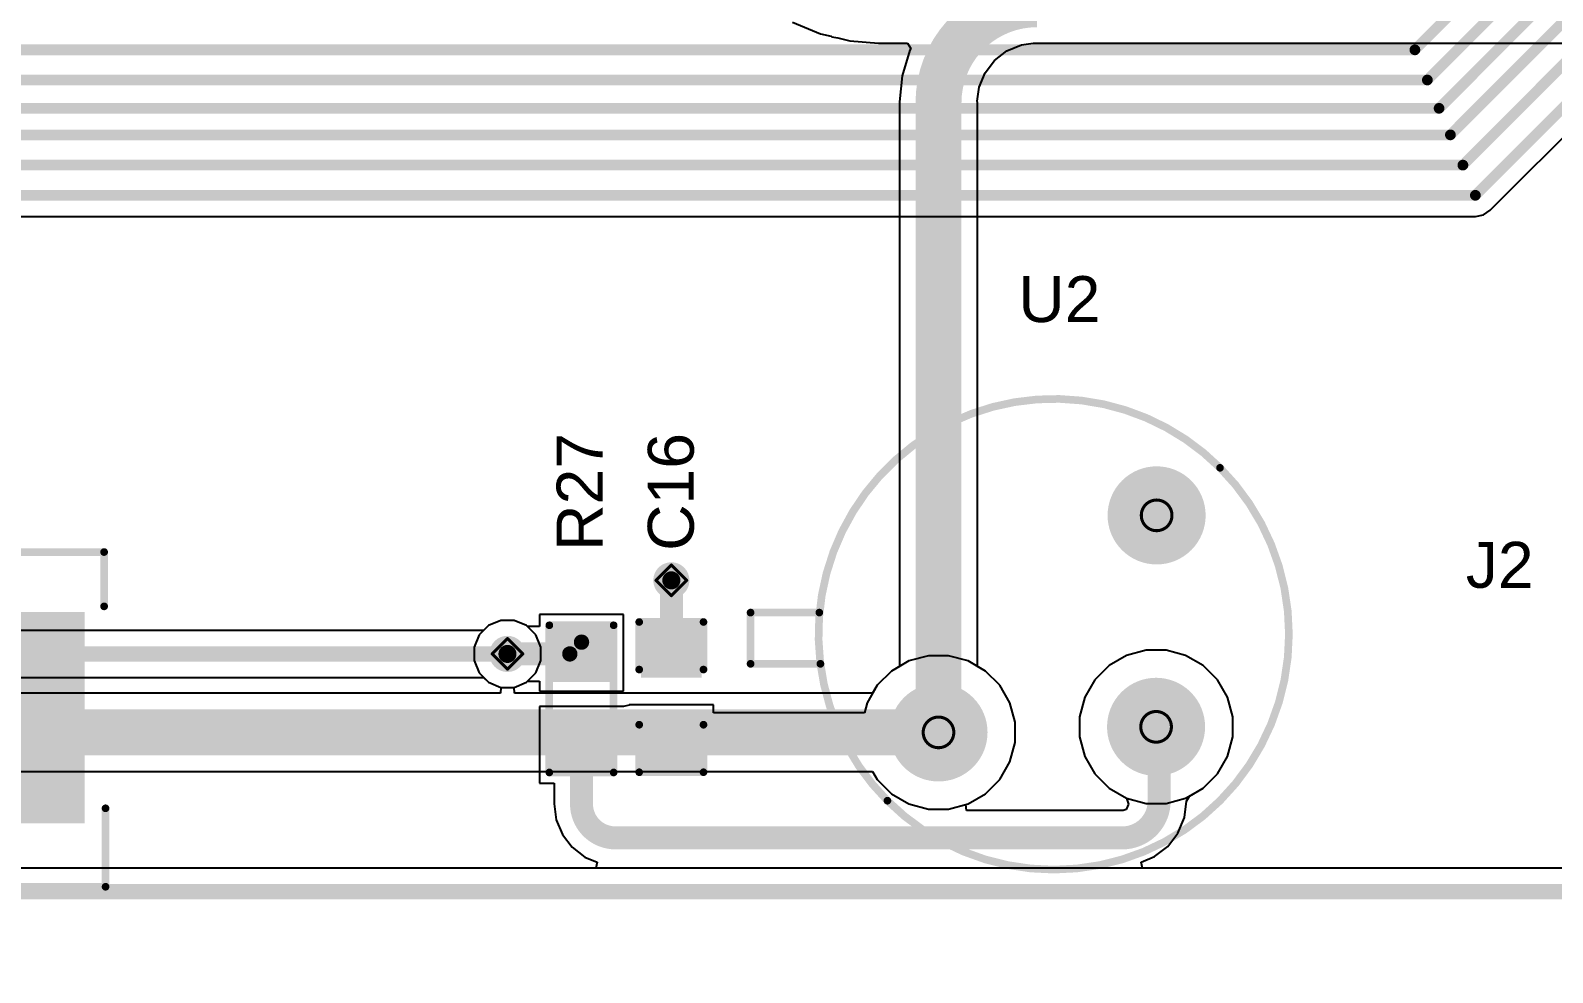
# Model space of a CAD drawing. Header units: inches. Extents: x -14 to 270, y -5 to 115.
# Drawn here: x 28.31 to 53.55, y -5.33 to 10.28 of the extents above; entities that cross this region are included whole.
import ezdxf

# ---------------------------------------------------------------- set-up
doc = ezdxf.new("R2010")
doc.units = ezdxf.units.IN
for name, color, linetype in [('Board Outline', 216, 'Continuous'), ('Bottom Layer', 5, 'Continuous'), ('Bottom Solder', 6, 'Continuous'), ('Drill Drawing', 1, 'Continuous'), ('Multi-Layer', 9, 'Continuous'), ('Pad Holes', 156, 'Continuous'), ('Top Layer', 1, 'Continuous'), ('Top Overlay', 2, 'Continuous'), ('Top Paste', 8, 'Continuous'), ('Top Solder', 216, 'Continuous'), ('Via Holes', 16, 'Continuous')]:
    doc.layers.add(name, color=color, linetype=linetype)
doc.styles.add('Arial', font='', dxfattribs={"height": 0.2})
doc.styles.get('Arial').set_extended_font_data('Arial')

# ---------------------------------------------------------------- blocks, each defined once
blk = doc.blocks.new('AS312_51')
at = {"layer": 'Bottom Layer'}
h = blk.add_hatch(color=5, dxfattribs=at)
edge = h.paths.add_edge_path()
edge.add_arc((-2.55, 1.243), 0.762, 0, 360)
h = blk.add_hatch(color=5, dxfattribs=at)
edge = h.paths.add_edge_path()
edge.add_arc((2.55, 1.228), 0.762, 0, 360)
h = blk.add_hatch(color=5, dxfattribs=at)
edge = h.paths.add_edge_path()
edge.add_arc((0.066, -1.243), 0.762, 0, 360)
at = {"layer": 'Bottom Solder'}
h = blk.add_hatch(color=6, dxfattribs=at)
edge = h.paths.add_edge_path()
edge.add_arc((-2.55, 1.243), 0.813, 0, 360)
h = blk.add_hatch(color=6, dxfattribs=at)
edge = h.paths.add_edge_path()
edge.add_arc((2.55, 1.228), 0.813, 0, 360)
h = blk.add_hatch(color=6, dxfattribs=at)
edge = h.paths.add_edge_path()
edge.add_arc((0.066, -1.243), 0.813, 0, 360)
at = {"layer": 'Multi-Layer'}
h = blk.add_hatch(color=9, dxfattribs=at)
edge = h.paths.add_edge_path()
edge.add_arc((-2.55, 1.243), 0.762, 0, 360)
h = blk.add_hatch(color=9, dxfattribs=at)
edge = h.paths.add_edge_path()
edge.add_arc((2.55, 1.228), 0.762, 0, 360)
h = blk.add_hatch(color=9, dxfattribs=at)
edge = h.paths.add_edge_path()
edge.add_arc((0.066, -1.243), 0.762, 0, 360)
at = {"layer": 'Pad Holes'}
h = blk.add_hatch(color=7, dxfattribs=at)
edge = h.paths.add_edge_path()
edge.add_arc((-2.55, 1.243), 0.457, 0, 360)
h = blk.add_hatch(color=7, dxfattribs=at)
edge = h.paths.add_edge_path()
edge.add_arc((2.55, 1.228), 0.457, 0, 360)
h = blk.add_hatch(color=7, dxfattribs=at)
edge = h.paths.add_edge_path()
edge.add_arc((0.066, -1.243), 0.457, 0, 360)
at = {"layer": 'Top Layer'}
h = blk.add_hatch(color=1, dxfattribs=at)
edge = h.paths.add_edge_path()
edge.add_arc((-2.55, 1.243), 0.762, 0, 360)
h = blk.add_hatch(color=1, dxfattribs=at)
edge = h.paths.add_edge_path()
edge.add_arc((2.55, 1.228), 0.762, 0, 360)
h = blk.add_hatch(color=1, dxfattribs=at)
edge = h.paths.add_edge_path()
edge.add_arc((0.066, -1.243), 0.762, 0, 360)
at = {"layer": 'Top Solder'}
h = blk.add_hatch(color=216, dxfattribs=at)
edge = h.paths.add_edge_path()
edge.add_arc((-2.55, 1.243), 0.813, 0, 360)
h = blk.add_hatch(color=216, dxfattribs=at)
edge = h.paths.add_edge_path()
edge.add_arc((2.55, 1.228), 0.813, 0, 360)
h = blk.add_hatch(color=216, dxfattribs=at)
edge = h.paths.add_edge_path()
edge.add_arc((0.066, -1.243), 0.813, 0, 360)
at = {"layer": 'Top Overlay'}
for points in [[(3.851, 1.042, 0.127, 0.127, 1), (-3.949, 1.042, 0.127, 0.127, 1)], [(-3.382, 4.85, 0.0635, 0.0635, 1), (-3.318, 4.85, 0.0635, 0.0635, 1)], [(-3.382, 4.85, 0.0635, 0.0635, 1), (-3.318, 4.85, 0.0635, 0.0635, 1)], [(-3.982, 4.25, 0.0635, 0.0635, 1), (-3.918, 4.25, 0.0635, 0.0635, 1)], [(-3.982, 4.25, 0.0635, 0.0635, 1), (-3.918, 4.25, 0.0635, 0.0635, 1)], [(-2.575, 4.044, 0.0635, 0.0635, 1), (-2.512, 4.044, 0.0635, 0.0635, 1)], [(-3.163, 3.431, 0.0635, 0.0635, 1), (-3.099, 3.431, 0.0635, 0.0635, 1)], [(-3.981, 1.042, 0.0635, 0.0635, 1), (-3.917, 1.042, 0.0635, 0.0635, 1)], [(3.819, 1.042, 0.0635, 0.0635, 1), (3.882, 1.042, 0.0635, 0.0635, 1)]]:
    blk.add_lwpolyline(points, format="xyseb", close=True, dxfattribs=at)
for points in [[(-3.95, 4.25, 0.127, 0.127, 0), (-3.35, 4.85, 0.127, 0.127, 0)], [(-3.35, 4.85, 0.127, 0.127, 0), (-2.544, 4.044, 0.127, 0.127, 0)], [(-3.95, 4.25, 0.127, 0.127, 0), (-3.131, 3.431, 0.127, 0.127, 0)]]:
    blk.add_lwpolyline(points, format="xyseb", dxfattribs=at)
blk = doc.blocks.new('R___0603_61')
at = {"layer": 'Top Layer'}
for points in [[(-0.381, 0.4445), (-0.381, -0.4445), (-1.143, -0.4445), (-1.143, 0.4445)], [(1.143, 0.4445), (1.143, -0.4445), (0.381, -0.4445), (0.381, 0.4445)]]:
    blk.add_hatch(color=1, dxfattribs=at).paths.add_polyline_path(points)
at = {"layer": 'Top Paste'}
for points in [[(-0.381, 0.4445), (-0.381, -0.4445), (-1.143, -0.4445), (-1.143, 0.4445)], [(1.143, 0.4445), (1.143, -0.4445), (0.381, -0.4445), (0.381, 0.4445)]]:
    blk.add_hatch(color=8, dxfattribs=at).paths.add_polyline_path(points)
at = {"layer": 'Top Solder'}
for points in [[(-0.2794, 0.5461), (-0.2794, -0.5461), (-1.2446, -0.5461), (-1.2446, 0.5461)], [(1.2446, 0.5461), (1.2446, -0.5461), (0.2794, -0.5461), (0.2794, 0.5461)]]:
    blk.add_hatch(color=216, dxfattribs=at).paths.add_polyline_path(points)
at = {"layer": 'Top Overlay'}
for points in [[(-1.2192, -0.5334, 0.127, 0.127, 0), (-1.2192, 0.5334, 0.127, 0.127, 0)], [(1.2192, 0.5334, 0.127, 0.127, 0), (-1.2192, 0.5334, 0.127, 0.127, 0)], [(1.2192, -0.5334, 0.127, 0.127, 0), (1.2192, 0.5334, 0.127, 0.127, 0)], [(1.2192, -0.5334, 0.127, 0.127, 0), (-1.2192, -0.5334, 0.127, 0.127, 0)]]:
    blk.add_lwpolyline(points, format="xyseb", dxfattribs=at)
for points in [[(-1.25095, 0.5334, 0.0635, 0.0635, 1), (-1.18745, 0.5334, 0.0635, 0.0635, 1)], [(-1.25095, 0.5334, 0.0635, 0.0635, 1), (-1.18745, 0.5334, 0.0635, 0.0635, 1)], [(1.18745, 0.5334, 0.0635, 0.0635, 1), (1.25095, 0.5334, 0.0635, 0.0635, 1)], [(1.18745, 0.5334, 0.0635, 0.0635, 1), (1.25095, 0.5334, 0.0635, 0.0635, 1)], [(-1.25095, -0.5334, 0.0635, 0.0635, 1), (-1.18745, -0.5334, 0.0635, 0.0635, 1)], [(-1.25095, -0.5334, 0.0635, 0.0635, 1), (-1.18745, -0.5334, 0.0635, 0.0635, 1)], [(1.18745, -0.5334, 0.0635, 0.0635, 1), (1.25095, -0.5334, 0.0635, 0.0635, 1)], [(1.18745, -0.5334, 0.0635, 0.0635, 1), (1.25095, -0.5334, 0.0635, 0.0635, 1)]]:
    blk.add_lwpolyline(points, format="xyseb", close=True, dxfattribs=at)
blk = doc.blocks.new('AFC07_S40FCA_00_98')
at = {"layer": 'Top Layer'}
blk.add_hatch(color=1, dxfattribs=at).paths.add_polyline_path([(12.45, -3.093), (10.25, -3.093), (10.25, 0.207), (12.45, 0.207)])
at = {"layer": 'Top Paste'}
blk.add_hatch(color=8, dxfattribs=at).paths.add_polyline_path([(12.45, -3.093), (10.25, -3.093), (10.25, 0.207), (12.45, 0.207)])
at = {"layer": 'Top Solder'}
blk.add_hatch(color=216, dxfattribs=at).paths.add_polyline_path([(12.552, -3.194), (10.148, -3.194), (10.148, 0.309), (12.552, 0.309)])
at = {"layer": 'Top Overlay'}
for points in [[(10.2, 1.3, 0.127, 0.127, 0), (12.873, 1.3, 0.127, 0.127, 0)], [(12.873, 0.4, 0.127, 0.127, 0), (12.873, 1.3, 0.127, 0.127, 0)], [(12.897, -4.246, 0.127, 0.127, 0), (12.897, -2.946, 0.127, 0.127, 0)], [(-12.897, -4.246, 0.127, 0.127, 0), (12.897, -4.246, 0.127, 0.127, 0)]]:
    blk.add_lwpolyline(points, format="xyseb", dxfattribs=at)
for points in [[(12.841, 1.3, 0.0635, 0.0635, 1), (12.905, 1.3, 0.0635, 0.0635, 1)], [(12.841, 1.3, 0.0635, 0.0635, 1), (12.905, 1.3, 0.0635, 0.0635, 1)], [(12.841, 0.4, 0.0635, 0.0635, 1), (12.905, 0.4, 0.0635, 0.0635, 1)], [(12.865, -2.946, 0.0635, 0.0635, 1), (12.929, -2.946, 0.0635, 0.0635, 1)], [(12.865, -4.246, 0.0635, 0.0635, 1), (12.929, -4.246, 0.0635, 0.0635, 1)], [(12.865, -4.246, 0.0635, 0.0635, 1), (12.929, -4.246, 0.0635, 0.0635, 1)]]:
    blk.add_lwpolyline(points, format="xyseb", close=True, dxfattribs=at)
blk = doc.blocks.new('C___0603_110')
at = {"layer": 'Top Layer'}
for points in [[(-0.381, 0.445), (-0.381, -0.445), (-1.143, -0.445), (-1.143, 0.445)], [(1.143, 0.445), (1.143, -0.445), (0.381, -0.445), (0.381, 0.445)]]:
    blk.add_hatch(color=1, dxfattribs=at).paths.add_polyline_path(points)
at = {"layer": 'Top Paste'}
for points in [[(-0.381, 0.445), (-0.381, -0.445), (-1.143, -0.445), (-1.143, 0.445)], [(1.143, 0.445), (1.143, -0.445), (0.381, -0.445), (0.381, 0.445)]]:
    blk.add_hatch(color=8, dxfattribs=at).paths.add_polyline_path(points)
at = {"layer": 'Top Solder'}
for points in [[(-0.321, 0.504), (-0.321, -0.504), (-1.203, -0.504), (-1.203, 0.504)], [(1.203, 0.504), (1.203, -0.504), (0.321, -0.504), (0.321, 0.504)]]:
    blk.add_hatch(color=216, dxfattribs=at).paths.add_polyline_path(points)
at = {"layer": 'Top Overlay'}
for points in [[(-1.245, 0.533, 0.127, 0.127, 0), (-1.245, -0.533, 0.127, 0.127, 0)], [(-1.245, 0.533, 0.127, 0.127, 0), (-0.457, 0.533, 0.127, 0.127, 0)], [(0.457, 0.533, 0.127, 0.127, 0), (1.245, 0.533, 0.127, 0.127, 0)], [(1.245, 0.533, 0.127, 0.127, 0), (1.245, -0.533, 0.127, 0.127, 0)], [(-1.245, -0.533, 0.127, 0.127, 0), (-0.457, -0.533, 0.127, 0.127, 0)], [(0.457, -0.533, 0.127, 0.127, 0), (1.245, -0.533, 0.127, 0.127, 0)]]:
    blk.add_lwpolyline(points, format="xyseb", dxfattribs=at)
for points in [[(-1.276, 0.533, 0.0635, 0.0635, 1), (-1.213, 0.533, 0.0635, 0.0635, 1)], [(-1.276, 0.533, 0.0635, 0.0635, 1), (-1.213, 0.533, 0.0635, 0.0635, 1)], [(-0.489, 0.533, 0.0635, 0.0635, 1), (-0.425, 0.533, 0.0635, 0.0635, 1)], [(0.425, 0.533, 0.0635, 0.0635, 1), (0.489, 0.533, 0.0635, 0.0635, 1)], [(1.213, 0.533, 0.0635, 0.0635, 1), (1.276, 0.533, 0.0635, 0.0635, 1)], [(1.213, 0.533, 0.0635, 0.0635, 1), (1.276, 0.533, 0.0635, 0.0635, 1)], [(-1.276, -0.533, 0.0635, 0.0635, 1), (-1.213, -0.533, 0.0635, 0.0635, 1)], [(-1.276, -0.533, 0.0635, 0.0635, 1), (-1.213, -0.533, 0.0635, 0.0635, 1)], [(-0.489, -0.533, 0.0635, 0.0635, 1), (-0.425, -0.533, 0.0635, 0.0635, 1)], [(0.425, -0.533, 0.0635, 0.0635, 1), (0.489, -0.533, 0.0635, 0.0635, 1)], [(1.213, -0.533, 0.0635, 0.0635, 1), (1.276, -0.533, 0.0635, 0.0635, 1)], [(1.213, -0.533, 0.0635, 0.0635, 1), (1.276, -0.533, 0.0635, 0.0635, 1)]]:
    blk.add_lwpolyline(points, format="xyseb", close=True, dxfattribs=at)

msp = doc.modelspace()

# ---------------------------------------------------------------- hatches: boundary and pattern name
at = {"layer": 'Bottom Layer'}
h = msp.add_hatch(color=5, dxfattribs=at)
edge = h.paths.add_edge_path()
edge.add_arc((38.938, 1.168), 0.3, 0, 360)
h = msp.add_hatch(color=5, dxfattribs=at)
edge = h.paths.add_edge_path()
edge.add_arc((36.22, -0.051), 0.3, 0, 360)
at = {"layer": 'Top Layer'}
h = msp.add_hatch(color=1, dxfattribs=at)
edge = h.paths.add_edge_path()
edge.add_arc((38.938, 1.168), 0.3, 0, 360)
h = msp.add_hatch(color=1, dxfattribs=at)
edge = h.paths.add_edge_path()
edge.add_arc((36.22, -0.051), 0.3, 0, 360)
at = {"layer": 'Via Holes'}
h = msp.add_hatch(color=7, dxfattribs=at)
edge = h.paths.add_edge_path()
edge.add_arc((38.938, 1.168), 0.15, 0, 360)
h = msp.add_hatch(color=7, dxfattribs=at)
edge = h.paths.add_edge_path()
edge.add_arc((36.22, -0.051), 0.15, 0, 360)

# ---------------------------------------------------------------- linework, layer by layer
at = {"layer": 'Board Outline'}
msp.add_lwpolyline([(-1.034, -3.991, 0.254, 0.254, 0), (134.016, -3.991, 0.254, 0.254, 0)], format="xyseb", dxfattribs=at)
at = {"layer": 'Bottom Layer'}
for p, q in [((40.948, 10.416), (41.409, 10.225)), ((41.409, 10.225), (41.59, 10.182)), ((41.59, 10.182), (41.599, 10.175)), ((41.599, 10.175), (41.7, 10.155)), ((41.7, 10.155), (41.895, 10.108)), ((41.895, 10.108), (42.372, 10.071)), ((42.372, 10.071), (42.393, 10.067)), ((42.393, 10.067), (42.856, 10.067)), ((42.895, 9.954), (42.765, 9.527)), ((42.856, 10.067), (42.908, 9.979)), ((42.908, 9.979), (42.895, 9.954)), ((44.297, 9.784), (44.503, 9.942)), ((44.503, 9.942), (44.742, 10.041)), ((44.742, 10.041), (44.936, 10.067)), ((44.936, 10.067), (84.241, 10.067)), ((44.14, 9.579), (44.297, 9.784)), ((42.765, 9.527), (42.723, 9.097)), ((44.01, 9.108), (44.041, 9.339)), ((44.041, 9.339), (44.14, 9.579)), ((42.723, 9.097), (42.72, 9.083)), ((44.015, 9.083), (44.01, 9.108)), ((42.72, 9.083), (42.72, -0.258)), ((44.015, -0.258), (44.015, 9.083)), ((35.825, 0.338), (22.495, 0.338)), ((35.907, 0.419), (35.825, 0.338)), ((36.11, 0.503), (35.907, 0.419)), ((36.331, 0.503), (36.11, 0.503)), ((36.534, 0.419), (36.331, 0.503)), ((36.69, 0.263), (36.534, 0.419)), ((36.774, 0.059), (36.69, 0.263)), ((36.774, -0.161), (36.774, 0.059)), ((46.809, 0.011), (46.486, -0.076)), ((47.143, 0.011), (46.809, 0.011)), ((47.466, -0.076), (47.143, 0.011)), ((36.69, -0.365), (36.774, -0.161)), ((46.196, -0.243), (45.96, -0.479)), ((46.486, -0.076), (46.196, -0.243)), ((47.756, -0.243), (47.466, -0.076)), ((47.992, -0.479), (47.756, -0.243)), ((5.74, -0.439), (35.825, -0.439)), ((35.825, -0.439), (35.907, -0.52)), ((36.534, -0.52), (36.69, -0.365)), ((42.588, -0.334), (42.351, -0.571)), ((42.72, -0.258), (42.588, -0.334)), ((44.147, -0.334), (44.015, -0.258)), ((44.384, -0.571), (44.147, -0.334)), ((45.96, -0.479), (45.792, -0.769)), ((48.159, -0.769), (47.992, -0.479)), ((36.103, -0.703), (8.412, -0.703)), ((35.907, -0.52), (36.11, -0.605)), ((36.11, -0.605), (36.103, -0.703)), ((36.331, -0.605), (36.534, -0.52)), ((36.338, -0.703), (36.331, -0.605)), ((42.275, -0.703), (36.338, -0.703)), ((42.351, -0.571), (42.275, -0.703)), ((44.551, -0.861), (44.384, -0.571)), ((44.638, -1.184), (44.551, -0.861)), ((45.792, -0.769), (45.706, -1.092)), ((48.246, -1.092), (48.159, -0.769)), ((44.638, -1.518), (44.638, -1.184)), ((45.706, -1.092), (45.706, -1.426)), ((48.246, -1.426), (48.246, -1.092)), ((45.706, -1.426), (45.792, -1.749)), ((48.159, -1.749), (48.246, -1.426)), ((44.551, -1.841), (44.638, -1.518)), ((45.792, -1.749), (45.96, -2.039)), ((47.992, -2.039), (48.159, -1.749)), ((8.412, -1.998), (42.275, -1.998)), ((42.275, -1.998), (42.351, -2.131)), ((44.384, -2.131), (44.551, -1.841)), ((42.351, -2.131), (42.588, -2.367)), ((44.147, -2.367), (44.384, -2.131)), ((45.96, -2.039), (46.196, -2.275)), ((47.756, -2.275), (47.992, -2.039)), ((42.588, -2.367), (42.877, -2.534)), ((43.858, -2.534), (44.147, -2.367)), ((46.196, -2.275), (46.486, -2.443)), ((46.486, -2.443), (46.809, -2.529)), ((47.143, -2.529), (47.466, -2.443)), ((47.466, -2.443), (47.756, -2.275)), ((42.877, -2.534), (43.2, -2.621)), ((43.2, -2.621), (43.535, -2.621)), ((43.535, -2.621), (43.858, -2.534)), ((46.809, -2.529), (47.143, -2.529)), ((134.016, -3.602), (-1.034, -3.602))]:
    msp.add_line(p, q, dxfattribs=at)
for points in [[(43.368, 9.083, 0.762, 0.762, -0.414214), (44.999, 10.714, 0.762, 0.762, 0)], [(43.368, -1.351, 0.762, 0.762, 0), (43.368, 9.083, 0.762, 0.762, 0)], [(5.74, -0.051, 0.254, 0.254, 0), (36.22, -0.051, 0.254, 0.254, 0)], [(8.412, -1.351, 0.762, 0.762, 0), (43.368, -1.351, 0.762, 0.762, 0)]]:
    msp.add_lwpolyline(points, format="xyseb", dxfattribs=at)
for points in [[(43.177, 9.083, 0.381, 0.381, 1), (43.558, 9.083, 0.381, 0.381, 1)], [(43.177, 9.083, 0.381, 0.381, 1), (43.558, 9.083, 0.381, 0.381, 1)], [(36.157, -0.051, 0.127, 0.127, 1), (36.284, -0.051, 0.127, 0.127, 1)], [(43.177, -1.351, 0.381, 0.381, 1), (43.558, -1.351, 0.381, 0.381, 1)], [(43.177, -1.351, 0.381, 0.381, 1), (43.558, -1.351, 0.381, 0.381, 1)]]:
    msp.add_lwpolyline(points, format="xyseb", close=True, dxfattribs=at)
at = {"layer": 'Drill Drawing'}
for points in [[(47.239, 2.245, 0.0508, 0.0508, 1), (46.731, 2.245, 0.0508, 0.0508, 1)], [(46.718, 2.245, 0.0254, 0.0254, 1), (46.744, 2.245, 0.0254, 0.0254, 1)], [(47.226, 2.245, 0.0254, 0.0254, 1), (47.252, 2.245, 0.0254, 0.0254, 1)], [(38.925, 1.422, 0.0254, 0.0254, 1), (38.951, 1.422, 0.0254, 0.0254, 1)], [(38.925, 1.422, 0.0254, 0.0254, 1), (38.951, 1.422, 0.0254, 0.0254, 1)], [(38.671, 1.168, 0.0254, 0.0254, 1), (38.697, 1.168, 0.0254, 0.0254, 1)], [(38.671, 1.168, 0.0254, 0.0254, 1), (38.697, 1.168, 0.0254, 0.0254, 1)], [(39.179, 1.168, 0.0254, 0.0254, 1), (39.205, 1.168, 0.0254, 0.0254, 1)], [(39.179, 1.168, 0.0254, 0.0254, 1), (39.205, 1.168, 0.0254, 0.0254, 1)], [(38.925, 0.914, 0.0254, 0.0254, 1), (38.951, 0.914, 0.0254, 0.0254, 1)], [(38.925, 0.914, 0.0254, 0.0254, 1), (38.951, 0.914, 0.0254, 0.0254, 1)], [(36.208, 0.203, 0.0254, 0.0254, 1), (36.233, 0.203, 0.0254, 0.0254, 1)], [(36.208, 0.203, 0.0254, 0.0254, 1), (36.233, 0.203, 0.0254, 0.0254, 1)], [(35.954, -0.051, 0.0254, 0.0254, 1), (35.979, -0.051, 0.0254, 0.0254, 1)], [(35.954, -0.051, 0.0254, 0.0254, 1), (35.979, -0.051, 0.0254, 0.0254, 1)], [(36.462, -0.051, 0.0254, 0.0254, 1), (36.487, -0.051, 0.0254, 0.0254, 1)], [(36.462, -0.051, 0.0254, 0.0254, 1), (36.487, -0.051, 0.0254, 0.0254, 1)], [(36.208, -0.305, 0.0254, 0.0254, 1), (36.233, -0.305, 0.0254, 0.0254, 1)], [(36.208, -0.305, 0.0254, 0.0254, 1), (36.233, -0.305, 0.0254, 0.0254, 1)], [(47.23, -1.259, 0.0508, 0.0508, 1), (46.722, -1.259, 0.0508, 0.0508, 1)], [(43.622, -1.351, 0.0508, 0.0508, 1), (43.114, -1.351, 0.0508, 0.0508, 1)], [(46.709, -1.259, 0.0254, 0.0254, 1), (46.735, -1.259, 0.0254, 0.0254, 1)], [(47.217, -1.259, 0.0254, 0.0254, 1), (47.243, -1.259, 0.0254, 0.0254, 1)], [(43.101, -1.351, 0.0254, 0.0254, 1), (43.126, -1.351, 0.0254, 0.0254, 1)], [(43.609, -1.351, 0.0254, 0.0254, 1), (43.634, -1.351, 0.0254, 0.0254, 1)]]:
    msp.add_lwpolyline(points, format="xyseb", close=True, dxfattribs=at)
for points in [[(38.684, 1.168, 0.0508, 0.0508, 0), (38.938, 1.422, 0.0508, 0.0508, 0)], [(38.938, 1.422, 0.0508, 0.0508, 0), (39.192, 1.168, 0.0508, 0.0508, 0)], [(38.684, 1.168, 0.0508, 0.0508, 0), (38.938, 0.914, 0.0508, 0.0508, 0)], [(38.938, 0.914, 0.0508, 0.0508, 0), (39.192, 1.168, 0.0508, 0.0508, 0)], [(35.966, -0.051, 0.0508, 0.0508, 0), (36.22, 0.203, 0.0508, 0.0508, 0)], [(36.22, 0.203, 0.0508, 0.0508, 0), (36.474, -0.051, 0.0508, 0.0508, 0)], [(35.966, -0.051, 0.0508, 0.0508, 0), (36.22, -0.305, 0.0508, 0.0508, 0)], [(36.22, -0.305, 0.0508, 0.0508, 0), (36.474, -0.051, 0.0508, 0.0508, 0)]]:
    msp.add_lwpolyline(points, format="xyseb", dxfattribs=at)
at = {"layer": 'Top Layer'}
for p, q in [((52.518, 7.301), (56.814, 11.597)), ((23.986, 7.198), (52.271, 7.198)), ((52.271, 7.198), (52.404, 7.225)), ((52.404, 7.225), (52.518, 7.301)), ((38.147, 0.601), (36.75, 0.601)), ((36.75, 0.601), (36.75, 0.402)), ((38.147, -0.669), (38.147, 0.601)), ((35.751, 0.263), (35.666, 0.059)), ((35.907, 0.419), (35.751, 0.263)), ((36.11, 0.503), (35.907, 0.419)), ((36.331, 0.503), (36.11, 0.503)), ((36.534, 0.419), (36.331, 0.503)), ((36.551, 0.402), (36.534, 0.419)), ((36.75, 0.402), (36.551, 0.402)), ((35.666, 0.059), (35.666, -0.161)), ((46.809, 0.011), (46.486, -0.076)), ((47.143, 0.011), (46.809, 0.011)), ((47.466, -0.076), (47.143, 0.011)), ((35.666, -0.161), (35.751, -0.365)), ((42.877, -0.167), (42.588, -0.334)), ((43.2, -0.081), (42.877, -0.167)), ((43.535, -0.081), (43.2, -0.081)), ((43.858, -0.167), (43.535, -0.081)), ((44.147, -0.334), (43.858, -0.167)), ((46.196, -0.243), (45.96, -0.479)), ((46.486, -0.076), (46.196, -0.243)), ((47.756, -0.243), (47.466, -0.076)), ((47.992, -0.479), (47.756, -0.243)), ((35.751, -0.365), (35.907, -0.52)), ((36.534, -0.52), (36.551, -0.504)), ((36.551, -0.504), (36.75, -0.504)), ((36.75, -0.504), (36.75, -0.669)), ((42.588, -0.334), (42.351, -0.571)), ((44.384, -0.571), (44.147, -0.334)), ((45.96, -0.479), (45.792, -0.769)), ((48.159, -0.769), (47.992, -0.479)), ((35.907, -0.52), (36.11, -0.605)), ((36.11, -0.605), (36.331, -0.605)), ((36.331, -0.605), (36.534, -0.52)), ((36.75, -0.669), (38.147, -0.669)), ((42.351, -0.571), (42.184, -0.861)), ((44.551, -0.861), (44.384, -0.571)), ((38.138, -0.923), (36.75, -0.923)), ((36.75, -0.923), (36.75, -2.193)), ((38.147, -0.923), (38.138, -0.923)), ((38.239, -0.901), (38.147, -0.923)), ((39.636, -0.894), (38.239, -0.894)), ((38.239, -0.894), (38.239, -0.901)), ((39.636, -1.028), (39.636, -0.894)), ((42.184, -0.861), (42.139, -1.028)), ((44.638, -1.184), (44.551, -0.861)), ((45.792, -0.769), (45.706, -1.092)), ((48.246, -1.092), (48.159, -0.769)), ((42.139, -1.028), (39.636, -1.028)), ((44.638, -1.518), (44.638, -1.184)), ((45.706, -1.092), (45.706, -1.426)), ((48.246, -1.426), (48.246, -1.092)), ((45.706, -1.426), (45.792, -1.749)), ((48.159, -1.749), (48.246, -1.426)), ((44.551, -1.841), (44.638, -1.518)), ((45.792, -1.749), (45.96, -2.039)), ((47.992, -2.039), (48.159, -1.749)), ((44.384, -2.131), (44.551, -1.841)), ((36.75, -2.193), (36.995, -2.193)), ((36.995, -2.193), (36.995, -2.537)), ((44.147, -2.367), (44.384, -2.131)), ((45.96, -2.039), (46.196, -2.275)), ((47.756, -2.275), (47.992, -2.039)), ((43.858, -2.534), (44.147, -2.367)), ((46.196, -2.275), (46.486, -2.443)), ((46.486, -2.443), (46.518, -2.539)), ((47.445, -2.764), (47.481, -2.489)), ((47.481, -2.489), (47.528, -2.407)), ((47.481, -2.489), (47.481, -2.489)), ((47.528, -2.407), (47.756, -2.275)), ((36.995, -2.537), (36.995, -2.537)), ((36.995, -2.537), (37.03, -2.8)), ((43.821, -2.544), (43.858, -2.534)), ((43.834, -2.646), (43.821, -2.544)), ((46.418, -2.646), (43.834, -2.646)), ((46.432, -2.648), (46.418, -2.646)), ((46.482, -2.627), (46.432, -2.648)), ((46.518, -2.539), (46.482, -2.627)), ((47.339, -3.021), (47.445, -2.764)), ((37.03, -2.8), (37.131, -3.044)), ((47.17, -3.241), (47.339, -3.021)), ((37.131, -3.044), (37.293, -3.255)), ((37.293, -3.255), (37.503, -3.416)), ((46.949, -3.41), (47.17, -3.241)), ((37.503, -3.416), (37.707, -3.501)), ((37.707, -3.501), (37.687, -3.602)), ((46.73, -3.501), (46.949, -3.41)), ((46.751, -3.602), (46.73, -3.501)), ((37.687, -3.602), (-1.034, -3.602)), ((134.016, -3.602), (46.751, -3.602))]:
    msp.add_line(p, q, dxfattribs=at)
for points in [[(51.267, 9.958, 0.178, 0.178, 0), (62.54, 21.232, 0.178, 0.178, 0)], [(51.474, 9.458, 0.178, 0.178, 0), (62.748, 20.731, 0.178, 0.178, 0)], [(51.669, 8.989, 0.178, 0.178, 0), (62.942, 20.262, 0.178, 0.178, 0)], [(51.856, 8.549, 0.178, 0.178, 0), (63.129, 19.822, 0.178, 0.178, 0)], [(52.063, 8.048, 0.178, 0.178, 0), (63.337, 19.322, 0.178, 0.178, 0)], [(52.271, 7.548, 0.178, 0.178, 0), (63.544, 18.821, 0.178, 0.178, 0)], [(20.636, 9.958, 0.178, 0.178, 0), (51.267, 9.958, 0.178, 0.178, 0)], [(21.005, 9.458, 0.178, 0.178, 0), (51.474, 9.458, 0.178, 0.178, 0)], [(21.923, 8.989, 0.178, 0.178, 0), (51.669, 8.989, 0.178, 0.178, 0)], [(22.983, 8.549, 0.178, 0.178, 0), (51.856, 8.549, 0.178, 0.178, 0)], [(23.396, 8.048, 0.178, 0.178, 0), (52.063, 8.048, 0.178, 0.178, 0)], [(23.986, 7.548, 0.178, 0.178, 0), (52.271, 7.548, 0.178, 0.178, 0)], [(38.938, -0.005, 0.381, 0.381, 0), (38.938, 1.168, 0.381, 0.381, 0)], [(37.254, -0.051, 0.254, 0.254, 0), (37.448, 0.144, 0.254, 0.254, 0)], [(36.22, -0.051, 0.381, 0.381, 0), (37.254, -0.051, 0.381, 0.381, 0)], [(43.237, -1.481, 0.381, 0.381, 0), (43.368, -1.351, 0.381, 0.381, 0)], [(46.976, -1.259, 0.381, 0.381, -0.414214), (47.027, -1.311, 0.381, 0.381, 0)], [(47.027, -2.489, 0.381, 0.381, 0), (47.027, -1.311, 0.381, 0.381, 0)], [(37.448, -2.537, 0.381, 0.381, 0), (37.448, -1.558, 0.381, 0.381, 0)], [(38.938, -1.529, 0.381, 0.381, 0), (38.985, -1.481, 0.381, 0.381, 0)], [(38.985, -1.481, 0.381, 0.381, 0), (43.237, -1.481, 0.381, 0.381, 0)], [(38.01, -3.099, 0.381, 0.381, -0.414214), (37.448, -2.537, 0.381, 0.381, 0)], [(47.027, -2.489, 0.381, 0.381, -0.414214), (46.418, -3.099, 0.381, 0.381, 0)], [(38.01, -3.099, 0.381, 0.381, 0), (46.418, -3.099, 0.381, 0.381, 0)]]:
    msp.add_lwpolyline(points, format="xyseb", dxfattribs=at)
for points in [[(51.223, 9.958, 0.0889, 0.0889, 1), (51.312, 9.958, 0.0889, 0.0889, 1)], [(51.223, 9.958, 0.0889, 0.0889, 1), (51.312, 9.958, 0.0889, 0.0889, 1)], [(51.43, 9.458, 0.0889, 0.0889, 1), (51.519, 9.458, 0.0889, 0.0889, 1)], [(51.43, 9.458, 0.0889, 0.0889, 1), (51.519, 9.458, 0.0889, 0.0889, 1)], [(51.624, 8.989, 0.0889, 0.0889, 1), (51.713, 8.989, 0.0889, 0.0889, 1)], [(51.624, 8.989, 0.0889, 0.0889, 1), (51.713, 8.989, 0.0889, 0.0889, 1)], [(51.812, 8.549, 0.0889, 0.0889, 1), (51.901, 8.549, 0.0889, 0.0889, 1)], [(51.812, 8.549, 0.0889, 0.0889, 1), (51.901, 8.549, 0.0889, 0.0889, 1)], [(52.019, 8.048, 0.0889, 0.0889, 1), (52.108, 8.048, 0.0889, 0.0889, 1)], [(52.019, 8.048, 0.0889, 0.0889, 1), (52.108, 8.048, 0.0889, 0.0889, 1)], [(52.226, 7.548, 0.0889, 0.0889, 1), (52.315, 7.548, 0.0889, 0.0889, 1)], [(52.226, 7.548, 0.0889, 0.0889, 1), (52.315, 7.548, 0.0889, 0.0889, 1)], [(38.843, 1.168, 0.191, 0.191, 1), (39.033, 1.168, 0.191, 0.191, 1)], [(37.385, 0.144, 0.127, 0.127, 1), (37.512, 0.144, 0.127, 0.127, 1)], [(36.125, -0.051, 0.191, 0.191, 1), (36.316, -0.051, 0.191, 0.191, 1)], [(37.159, -0.051, 0.191, 0.191, 1), (37.349, -0.051, 0.191, 0.191, 1)], [(37.191, -0.051, 0.127, 0.127, 1), (37.318, -0.051, 0.127, 0.127, 1)], [(38.843, -0.005, 0.191, 0.191, 1), (39.033, -0.005, 0.191, 0.191, 1)], [(43.272, -1.351, 0.191, 0.191, 1), (43.463, -1.351, 0.191, 0.191, 1)], [(46.881, -1.259, 0.191, 0.191, 1), (47.071, -1.259, 0.191, 0.191, 1)], [(46.932, -1.311, 0.191, 0.191, 1), (47.123, -1.311, 0.191, 0.191, 1)], [(46.932, -1.311, 0.191, 0.191, 1), (47.123, -1.311, 0.191, 0.191, 1)], [(37.353, -1.558, 0.191, 0.191, 1), (37.544, -1.558, 0.191, 0.191, 1)], [(38.843, -1.529, 0.191, 0.191, 1), (39.033, -1.529, 0.191, 0.191, 1)], [(38.89, -1.481, 0.191, 0.191, 1), (39.08, -1.481, 0.191, 0.191, 1)], [(38.89, -1.481, 0.191, 0.191, 1), (39.08, -1.481, 0.191, 0.191, 1)], [(43.142, -1.481, 0.191, 0.191, 1), (43.332, -1.481, 0.191, 0.191, 1)], [(43.142, -1.481, 0.191, 0.191, 1), (43.332, -1.481, 0.191, 0.191, 1)], [(37.353, -2.537, 0.191, 0.191, 1), (37.544, -2.537, 0.191, 0.191, 1)], [(37.353, -2.537, 0.191, 0.191, 1), (37.544, -2.537, 0.191, 0.191, 1)], [(46.932, -2.489, 0.191, 0.191, 1), (47.123, -2.489, 0.191, 0.191, 1)], [(46.932, -2.489, 0.191, 0.191, 1), (47.123, -2.489, 0.191, 0.191, 1)], [(37.915, -3.099, 0.191, 0.191, 1), (38.106, -3.099, 0.191, 0.191, 1)], [(37.915, -3.099, 0.191, 0.191, 1), (38.106, -3.099, 0.191, 0.191, 1)], [(46.323, -3.099, 0.191, 0.191, 1), (46.513, -3.099, 0.191, 0.191, 1)], [(46.323, -3.099, 0.191, 0.191, 1), (46.513, -3.099, 0.191, 0.191, 1)]]:
    msp.add_lwpolyline(points, format="xyseb", close=True, dxfattribs=at)

# ---------------------------------------------------------------- block references
for name, p, rotation in [('AS312_51', (46.05, -0.427), 45), ('C___0603_110', (38.938, -0.767), 90), ('R___0603_61', (37.448, -0.796), 270)]:
    msp.add_blockref(name, p, dxfattribs=dict(rotation=rotation))
msp.add_blockref('AFC07_S40FCA_00_98', (16.659, 0.337))

# ---------------------------------------------------------------- texts
at = {"layer": 'Top Overlay', "style": 'Arial'}
for s, p in [('U2', (44.692, 5.447)), ('J2', (52.112, 1.044))]:
    msp.add_text(s, height=0.762, dxfattribs=at).set_placement(p)
for s, p in [('R27', (37.798, 1.657)), ('C16', (39.31, 1.657))]:
    msp.add_text(s, height=0.762, rotation=90, dxfattribs=at).set_placement(p)

doc.saveas('drawing.dxf')
